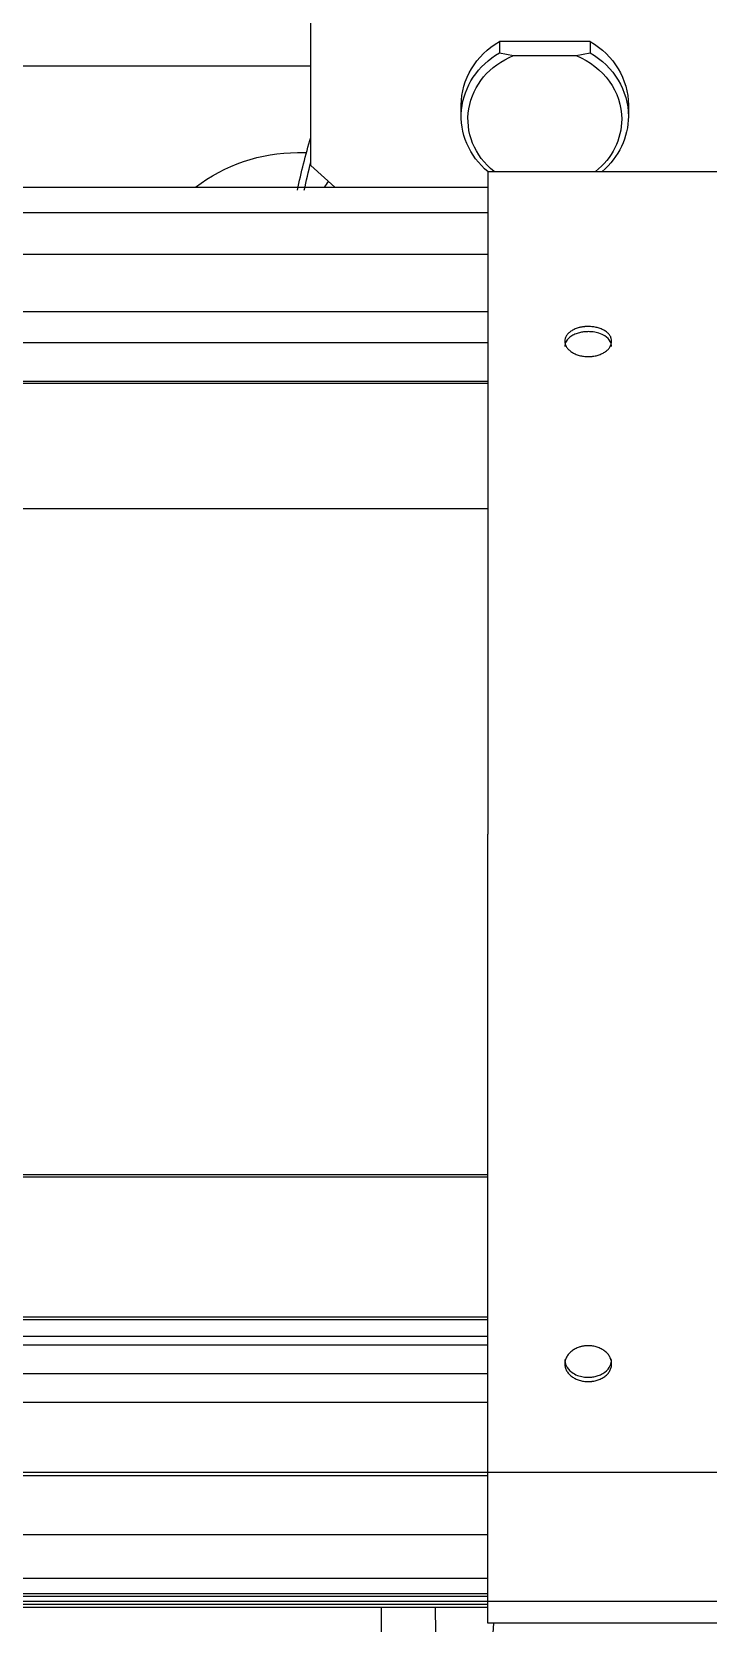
# Model space of a CAD drawing. Extents: x -1899985 to 1774885, y 556286 to 2175695.
# Drawn here: x -1076981.8 to -1076822.8, y 575891.3 to 576265.4 of the extents above; entities that cross this region are included whole.
import ezdxf

# ---------------------------------------------------------------- set-up
doc = ezdxf.new("R2010")
doc.units = 0
doc.header["$LTSCALE"] = 10
doc.header["$MEASUREMENT"] = 0
for name, color, linetype in [('20剖面图$0$A-LIN-V', 9, 'Continuous'), ('20剖面图$0$EWHS5T6M-1', 7, 'Continuous'), ('20剖面图$0$EWHS5T6M-3', 7, 'Continuous'), ('20剖面图$0$FHSGH10105-主梁-04', 7, 'Continuous'), ('20剖面图$0$FHSGH10105-主梁-06', 7, 'Continuous'), ('20剖面图$0$零件1^葫芦小车', 7, 'Continuous'), ('A-LIN-V', 9, 'Continuous')]:
    doc.layers.add(name, color=color, linetype=linetype)

# ---------------------------------------------------------------- blocks, each defined once
blk = doc.blocks.new('20剖面图$0$w4234')
at = {"layer": '20剖面图$0$EWHS5T6M-1', "color": 2, "linetype": 'Continuous'}
blk.add_line((1596729.46, -80071.05), (1596727.34, -80071.05), dxfattribs=at)
for centre, radius, start, end in [((1596583.32, -80110.34), 149.29, 11.7594, 16.6856), ((1596729.46, -80110.34), 39.29, 52.4114, 90), ((1596583.32, -80110.34), 147.71, 11.8863, 14.5143)]:
    blk.add_arc(centre, radius, start, end, dxfattribs=at)
at = {"layer": '20剖面图$0$EWHS5T6M-3', "color": 2, "linetype": 'Continuous'}
for p, q in [((1596726.32, -80074.12), (1596726.32, -80027.05)), ((1596660.66, -80044.92), (1596660.66, -80047.58)), ((1596660.66, -80044.92), (1596681.98, -80044.92)), ((1596681.98, -80044.92), (1596681.98, -80047.58)), ((1596663.95, -80048.24), (1596660.66, -80047.58)), ((1596678.69, -80048.24), (1596663.95, -80048.24)), ((1596681.98, -80047.58), (1596678.69, -80048.24)), ((1596651.68, -80059.87), (1596651.68, -80062.53)), ((1596690.96, -80062.53), (1596690.96, -80059.87)), ((1596684.68, -80075.49), (1596548.75, -80075.49)), ((1596684.68, -80075.49), (1596684.68, -80231.27)), ((1596726.32, -80074.12), (1596720.7, -80079.21)), ((1596983.25, -80079.21), (1596684.68, -80079.21)), ((1596983.25, -80085.1), (1596684.68, -80085.1)), ((1596983.25, -80094.92), (1596684.68, -80094.92)), ((1596983.25, -80108.42), (1596684.68, -80108.42)), ((1596983.25, -80115.67), (1596684.68, -80115.67)), ((1596684.68, -80124.87), (1596983.25, -80124.87)), ((1596983.25, -80125.27), (1596684.68, -80125.27)), ((1596684.68, -80154.81), (1596801.75, -80154.81)), ((1596684.68, -80416.8), (1596684.68, -80231.27)), ((1596684.68, -80311.35), (1596803.45, -80311.35)), ((1596684.68, -80311.9), (1596803.8, -80311.9)), ((1596684.68, -80344.87), (1596983.25, -80344.87)), ((1596684.68, -80345.49), (1596983.25, -80345.49)), ((1596983.25, -80349.35), (1596684.68, -80349.35)), ((1596983.25, -80351.33), (1596684.68, -80351.33)), ((1596983.25, -80358.07), (1596684.68, -80358.07)), ((1596684.68, -80364.95), (1596983.25, -80364.95)), ((1596684.68, -80382.15), (1596983.25, -80382.15)), ((1596684.68, -80396.04), (1596983.25, -80396.04)), ((1596684.68, -80406.28), (1596983.25, -80406.28)), ((1596684.68, -80409.91), (1596983.25, -80409.91)), ((1596684.68, -80410.56), (1596983.25, -80410.56)), ((1596684.68, -80411.72), (1596983.25, -80411.72)), ((1596684.68, -80412.37), (1596983.25, -80412.37)), ((1596684.68, -80413.08), (1596983.25, -80413.08)), ((1596684.68, -80416.8), (1596684.68, -80413.08)), ((1596684.68, -80413.08), (1596983.25, -80413.08)), ((1596548.75, -80416.8), (1596684.68, -80416.8)), ((1596548.75, -80416.8), (1596684.68, -80416.8))]:
    blk.add_line(p, q, dxfattribs=at)
for centre, major_axis, start_param, end_param in [((1596671.32, -80059.87), (-19.64, 0), 5.285902, 6.283185), ((1596671.32, -80059.87), (-19.64, 0), 3.141593, 4.138876), ((1596671.32, -80062.53), (19.64, 0), 2.144309, 3.141593), ((1596671.32, -80063.2), (18.07, 0), 1.990908, 3.141593), ((1596671.32, -80063.2), (-18.07, 0), 2.292842, 4.292278), ((1596671.32, -80062.53), (-19.64, 0), 2.318559, 4.138876), ((1596671.32, -80062.53), (-19.64, 0), 0, 0.814997), ((1596671.32, -80063.2), (-18.07, 0), 0, 0.84875), ((1596789.18, -80040.58), (78.57, 0), 3.692209, 3.714995)]:
    blk.add_ellipse(centre, major_axis=major_axis, ratio=0.906308, start_param=start_param, end_param=end_param, dxfattribs=at)
for points, knots in [([(1596661.11, -80119.02), (1596661.02, -80119.02), (1596660.84, -80119.01), (1596660.57, -80119), (1596660.3, -80118.98), (1596659.94, -80118.94), (1596659.51, -80118.86), (1596659, -80118.74), (1596658.51, -80118.59), (1596657.89, -80118.34), (1596657.19, -80117.96), (1596656.5, -80117.41), (1596655.99, -80116.78), (1596655.68, -80116.11), (1596655.57, -80115.41), (1596655.67, -80114.72), (1596655.99, -80114.06), (1596656.5, -80113.46), (1596657.19, -80112.93), (1596658.03, -80112.5), (1596658.83, -80112.24), (1596659.51, -80112.09), (1596660.03, -80112.01), (1596660.56, -80111.95), (1596660.93, -80111.95), (1596661.11, -80111.95)], [0, 0, 0, 0, 0.015617, 0.031217, 0.046838, 0.062519, 0.093859, 0.125183, 0.156348, 0.187563, 0.250185, 0.312521, 0.375062, 0.437522, 0.499933, 0.562494, 0.624855, 0.687415, 0.749875, 0.812345, 0.87492, 0.906097, 0.937303, 0.968653, 1, 1, 1, 1]), ([(1596655.61, -80116.62), (1596655.61, -80116.22), (1596655.85, -80115.3), (1596656.95, -80114.2), (1596658.47, -80113.51), (1596659.84, -80113.2), (1596660.71, -80113.16), (1596661.11, -80113.15)], [0.500163, 0.500163, 0.500163, 0.500163, 0.6080037, 0.7495025, 0.8480688, 0.931583, 1, 1, 1, 1]), ([(1596661.11, -80111.95), (1596661.21, -80111.95), (1596661.42, -80111.95), (1596661.72, -80111.96), (1596662.03, -80111.99), (1596662.33, -80112.03), (1596662.63, -80112.08), (1596662.92, -80112.13), (1596663.45, -80112.26), (1596664.18, -80112.5), (1596665.02, -80112.93), (1596665.71, -80113.45), (1596666.22, -80114.06), (1596666.54, -80114.72), (1596666.64, -80115.41), (1596666.54, -80116.11), (1596666.22, -80116.78), (1596665.71, -80117.41), (1596665.02, -80117.96), (1596664.19, -80118.42), (1596663.39, -80118.7), (1596662.71, -80118.86), (1596662.19, -80118.95), (1596661.65, -80119.01), (1596661.29, -80119.01), (1596661.11, -80119.02)], [0, 0, 0, 0, 0.017969, 0.035808, 0.053574, 0.071324, 0.089115, 0.107004, 0.125048, 0.18751, 0.2499, 0.312443, 0.374783, 0.437331, 0.499754, 0.56222, 0.624775, 0.687117, 0.749694, 0.81201, 0.874549, 0.905951, 0.937122, 0.96837, 1, 1, 1, 1]), ([(1596661.11, -80113.15), (1596661.39, -80113.16), (1596662.01, -80113.17), (1596662.99, -80113.33), (1596664.04, -80113.64), (1596665.33, -80114.27), (1596666.36, -80115.3), (1596666.61, -80116.22), (1596666.61, -80116.62), (1596666.61, -80116.62)], [0, 0, 0, 0, 0.0498308, 0.1081871, 0.1750598, 0.2504376, 0.3920247, 0.4999332, 0.5001595, 0.5001595, 0.5001595, 0.5001595]), ([(1596661.11, -80360), (1596661.02, -80360), (1596660.84, -80359.99), (1596660.57, -80359.98), (1596660.3, -80359.95), (1596659.94, -80359.91), (1596659.51, -80359.83), (1596659, -80359.69), (1596658.51, -80359.52), (1596657.89, -80359.24), (1596657.19, -80358.81), (1596656.5, -80358.18), (1596655.99, -80357.46), (1596655.68, -80356.67), (1596655.57, -80355.84), (1596655.67, -80355.01), (1596655.99, -80354.21), (1596656.5, -80353.47), (1596657.19, -80352.81), (1596658.03, -80352.27), (1596658.83, -80351.94), (1596659.51, -80351.75), (1596660.03, -80351.65), (1596660.56, -80351.58), (1596660.93, -80351.57), (1596661.11, -80351.57)], [0, 0, 0, 0, 0.015617, 0.031217, 0.046838, 0.062519, 0.093859, 0.125183, 0.156348, 0.187563, 0.250185, 0.312521, 0.375062, 0.437522, 0.499933, 0.562494, 0.624855, 0.687415, 0.749875, 0.812345, 0.87492, 0.906097, 0.937303, 0.968653, 1, 1, 1, 1]), ([(1596661.11, -80351.57), (1596661.21, -80351.57), (1596661.42, -80351.57), (1596661.72, -80351.59), (1596662.03, -80351.63), (1596662.33, -80351.67), (1596662.63, -80351.74), (1596662.92, -80351.81), (1596663.45, -80351.97), (1596664.18, -80352.27), (1596665.02, -80352.81), (1596665.71, -80353.46), (1596666.22, -80354.21), (1596666.54, -80355.01), (1596666.64, -80355.84), (1596666.54, -80356.66), (1596666.22, -80357.45), (1596665.71, -80358.18), (1596665.02, -80358.81), (1596664.19, -80359.33), (1596663.39, -80359.64), (1596662.71, -80359.83), (1596662.19, -80359.92), (1596661.65, -80359.98), (1596661.29, -80359.99), (1596661.11, -80360)], [0, 0, 0, 0, 0.017969, 0.035808, 0.053574, 0.071324, 0.089115, 0.107004, 0.125048, 0.18751, 0.2499, 0.312443, 0.374783, 0.437331, 0.499754, 0.56222, 0.624775, 0.687117, 0.749694, 0.81201, 0.874549, 0.905951, 0.937122, 0.96837, 1, 1, 1, 1]), ([(1596661.11, -80358.99), (1596660.82, -80358.98), (1596660.2, -80358.96), (1596659.22, -80358.77), (1596658.17, -80358.39), (1596656.88, -80357.63), (1596655.85, -80356.4), (1596655.61, -80355.31), (1596655.61, -80354.83), (1596655.61, -80354.83)], [0, 0, 0, 0, 0.0496998, 0.1080452, 0.1750266, 0.2506324, 0.3922836, 0.5000874, 0.500163, 0.500163, 0.500163, 0.500163]), ([(1596666.61, -80354.83), (1596666.61, -80355.3), (1596666.36, -80356.4), (1596665.26, -80357.72), (1596663.74, -80358.55), (1596662.37, -80358.93), (1596661.5, -80358.97), (1596661.11, -80358.99)], [0.5001595, 0.5001595, 0.5001595, 0.5001595, 0.6077712, 0.7492495, 0.8479785, 0.9315772, 1, 1, 1, 1])]:
    blk.add_open_spline(points, degree=3, knots=knots, dxfattribs=at)
at = {"layer": '20剖面图$0$FHSGH10105-主梁-06', "color": 2, "linetype": 'Continuous'}
for p, q in [((1597090.11, -80050.62), (1596726.32, -80050.62)), ((1598387.64, -80411.62), (1592220.4, -80411.62))]:
    blk.add_line(p, q, dxfattribs=at)
at = {"layer": '20剖面图$0$零件1^葫芦小车', "color": 2, "linetype": 'Continuous'}
for p, q in [((1596697.09, -80413.08), (1596695.29, -80595.43)), ((1596708.01, -80586.91), (1596709.72, -80413.08)), ((1596705.91, -80769.75), (1596683.34, -80416.8))]:
    blk.add_line(p, q, dxfattribs=at)
blk = doc.blocks.new('20剖面图$0$55555555rrrrrr-M')
at = {"layer": '20剖面图$0$EWHS5T6M-3', "color": 2, "linetype": 'Continuous'}
for p, q in [((1521127.3, 577498.91), (1521425.87, 577498.91)), ((1521127.3, 577493.01), (1521425.87, 577493.01)), ((1521127.3, 577483.19), (1521425.87, 577483.19)), ((1521127.3, 577469.69), (1521425.87, 577469.69)), ((1521127.3, 577462.44), (1521425.87, 577462.44)), ((1521425.87, 577453.25), (1521127.3, 577453.25)), ((1521127.3, 577452.84), (1521425.87, 577452.84)), ((1521425.87, 577233.24), (1521127.3, 577233.24)), ((1521425.87, 577232.63), (1521127.3, 577232.63)), ((1521127.3, 577228.76), (1521425.87, 577228.76)), ((1521127.3, 577226.78), (1521425.87, 577226.78)), ((1521127.3, 577220.05), (1521425.87, 577220.05)), ((1521425.87, 577213.16), (1521127.3, 577213.16)), ((1521425.87, 577195.96), (1521127.3, 577195.96)), ((1521425.87, 577182.07), (1521127.3, 577182.07)), ((1521425.87, 577171.83), (1521127.3, 577171.83)), ((1521425.87, 577168.21), (1521127.3, 577168.21)), ((1521425.87, 577167.55), (1521127.3, 577167.55)), ((1521425.87, 577166.39), (1521127.3, 577166.39)), ((1521425.87, 577165.74), (1521127.3, 577165.74)), ((1521425.87, 577165.03), (1521127.3, 577165.03)), ((1521425.87, 577165.03), (1521127.3, 577165.03))]:
    blk.add_line(p, q, dxfattribs=at)
at = {"layer": '20剖面图$0$FHSGH10105-主梁-06', "color": 2, "linetype": 'Continuous'}
blk.add_line((1519722.91, 577196.78), (1525666.36, 577196.78), dxfattribs=at)
at = {"layer": '20剖面图$0$FHSGH10105-主梁-04', "xscale": -1}
blk.add_blockref('20剖面图$0$w4234', (3118180.55, 657578.11), dxfattribs=at)
blk = doc.blocks.new('20剖面图')
at = {"layer": '20剖面图$0$A-LIN-V'}
blk.add_blockref('20剖面图$0$55555555rrrrrr-M', (-2598370.4, -1270.04), dxfattribs=at)

msp = doc.modelspace()

# ---------------------------------------------------------------- block references
at = {"layer": 'A-LIN-V'}
msp.add_blockref('20剖面图', (0, 0), dxfattribs=at)

doc.saveas('drawing.dxf')
